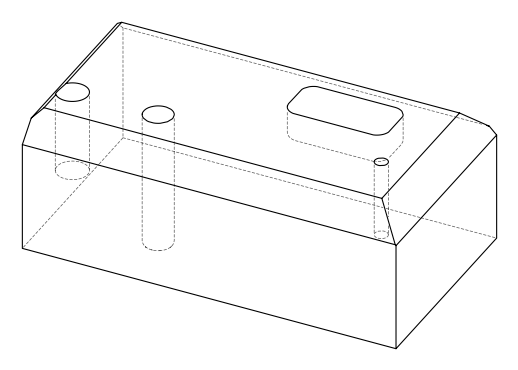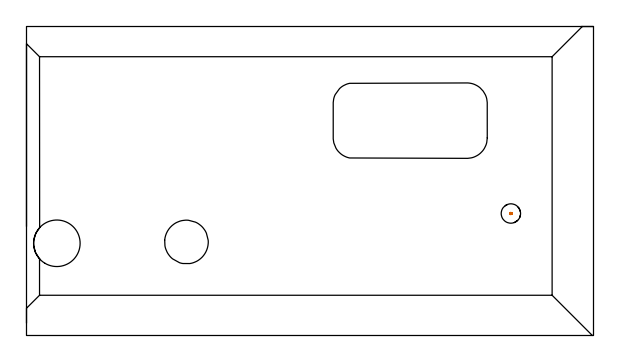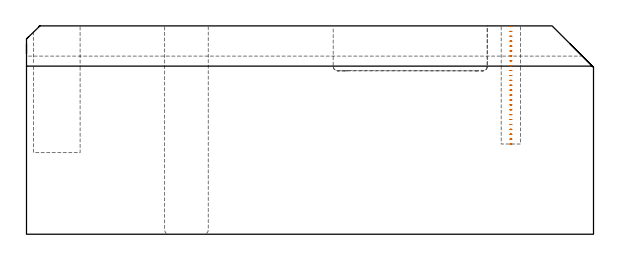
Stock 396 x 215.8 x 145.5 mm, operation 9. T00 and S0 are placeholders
(PLAN: 9 operations, 4 tool changes, 91.6 min)
(1 INDEXABLE_INSERT_DRILL_BLIND_HOLE_FROM_SOLID | STEP1POCKET | NXT0302_013 | 0.36 min | 30530 mm3)
(2 DRILL_TO_ENLARGE_BLIND_HOLE | STEP1POCKET | UGT0301_382 | 0.36 min | 42836 mm3)
(3 AREA_MILL | FG_CHAMFER_SURFACE | UGT0205_001 | 24.35 min | 87327 mm3)
(4 AREA_MILL_1 | FG_CHAMFER_SURFACE_1 | UGT0205_001 | 30.89 min | 155592 mm3)
(5 AREA_MILL_2 | FG_CHAMFER_SURFACE_2 | UGT0205_001 | 5.72 min | 7050 mm3)
(6 AREA_MILL_3 | FG_CHAMFER_SURFACE_3 | UGT0205_001 | 17.39 min | 79123 mm3)
(7 MILL_RECTANGULAR_POCKET | POCKET_RECTANGULAR_STRAIGHT | NXT0201_007 | Follow Part, ap 6.25, ae 75% | 5.26 min | 171887 mm3)
(8 MILL_THROUGH_HOLE_FROM_SOLID_MATERIAL | STEP1HOLE | NXT0201_007 | Circular | 6.57 min | 105904 mm3)
(9 MILL_BLIND_HOLE_FROM_SOLID_MATERIAL | STEP1POCKET_1 | NXT0201_011 | Spiral | 0.73 min | 11778 mm3)
(TOOL NXT0302_013 | Index. Insert Drill 21mm [880-D2100L25-05] | D21 PA176 FL105 Z2)
(TOOL UGT0301_382 | Twist Drill Flat Bottom 32.5 mm | D32.5 PA180 FL175 Z2)
(TOOL UGT0205_001 | Chamfer Mill 20 x 3 x 45 deg. | D20 FL50 Z2)
(TOOL NXT0201_007 | ENDMILL 25mm [R216.25-25050GCK54P 1620] | D25 R3 FL54 Z5)
(TOOL NXT0201_011 | ENDMILL 12mm [2P460-1200-NA 1630] | D12 FL38 Z6)
(OP 9 MILL_BLIND_HOLE_FROM_SOLID_MATERIAL)
G17 G21 G94 G90
T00 M6
G54
G17 G0 G90 X338.3 Y85.2 S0 M3
G43 Z155.5 H1
Z145.08
G94 G3 X338.675 Y85.575 R0.375 F250.
X338.3 Y85.95 R0.375
X337.55 Y85.2 R0.75
X338.3 Y85.95 R-0.75
X337.925 Y85.575 R0.375
X338.3 Y85.2 R0.375
G0 Z141.66
G3 X338.675 Y85.575 R0.375
X338.3 Y85.95 R0.375
X337.55 Y85.2 R0.75
X338.3 Y85.95 R-0.75
X337.925 Y85.575 R0.375
X338.3 Y85.2 R0.375
G0 Z138.24
G3 X338.675 Y85.575 R0.375
X338.3 Y85.95 R0.375
X337.55 Y85.2 R0.75
X338.3 Y85.95 R-0.75
X337.925 Y85.575 R0.375
X338.3 Y85.2 R0.375
G0 Z134.82
G3 X338.675 Y85.575 R0.375
X338.3 Y85.95 R0.375
X337.55 Y85.2 R0.75
X338.3 Y85.95 R-0.75
X337.925 Y85.575 R0.375
X338.3 Y85.2 R0.375
G0 Z131.4
G3 X338.675 Y85.575 R0.375
X338.3 Y85.95 R0.375
X337.55 Y85.2 R0.75
X338.3 Y85.95 R-0.75
X337.925 Y85.575 R0.375
X338.3 Y85.2 R0.375
G0 Z127.98
G3 X338.675 Y85.575 R0.375
X338.3 Y85.95 R0.375
X337.55 Y85.2 R0.75
X338.3 Y85.95 R-0.75
X337.925 Y85.575 R0.375
X338.3 Y85.2 R0.375
G0 Z124.56
G3 X338.675 Y85.575 R0.375
X338.3 Y85.95 R0.375
X337.55 Y85.2 R0.75
X338.3 Y85.95 R-0.75
X337.925 Y85.575 R0.375
X338.3 Y85.2 R0.375
G0 Z121.14
G3 X338.675 Y85.575 R0.375
X338.3 Y85.95 R0.375
X337.55 Y85.2 R0.75
X338.3 Y85.95 R-0.75
X337.925 Y85.575 R0.375
X338.3 Y85.2 R0.375
G0 Z117.72
G3 X338.675 Y85.575 R0.375
X338.3 Y85.95 R0.375
X337.55 Y85.2 R0.75
X338.3 Y85.95 R-0.75
X337.925 Y85.575 R0.375
X338.3 Y85.2 R0.375
G0 Z114.3
G3 X338.675 Y85.575 R0.375
X338.3 Y85.95 R0.375
X337.55 Y85.2 R0.75
X338.3 Y85.95 R-0.75
X337.925 Y85.575 R0.375
X338.3 Y85.2 R0.375
G0 Z110.88
G3 X338.675 Y85.575 R0.375
X338.3 Y85.95 R0.375
X337.55 Y85.2 R0.75
X338.3 Y85.95 R-0.75
X337.925 Y85.575 R0.375
X338.3 Y85.2 R0.375
G0 Z107.46
G3 X338.675 Y85.575 R0.375
X338.3 Y85.95 R0.375
X337.55 Y85.2 R0.75
X338.3 Y85.95 R-0.75
X337.925 Y85.575 R0.375
X338.3 Y85.2 R0.375
G0 Z104.04
G3 X338.675 Y85.575 R0.375
X338.3 Y85.95 R0.375
X337.55 Y85.2 R0.75
X338.3 Y85.95 R-0.75
X337.925 Y85.575 R0.375
X338.3 Y85.2 R0.375
G0 Z100.62
G3 X338.675 Y85.575 R0.375
X338.3 Y85.95 R0.375
X337.55 Y85.2 R0.75
X338.3 Y85.95 R-0.75
X337.925 Y85.575 R0.375
X338.3 Y85.2 R0.375
G0 Z97.2
G3 X338.675 Y85.575 R0.375
X338.3 Y85.95 R0.375
X337.55 Y85.2 R0.75
X338.3 Y85.95 R-0.75
X337.925 Y85.575 R0.375
X338.3 Y85.2 R0.375
G0 Z93.78
G3 X338.675 Y85.575 R0.375
X338.3 Y85.95 R0.375
X337.55 Y85.2 R0.75
X338.3 Y85.95 R-0.75
X337.925 Y85.575 R0.375
X338.3 Y85.2 R0.375
G0 Z90.36
G3 X338.675 Y85.575 R0.375
X338.3 Y85.95 R0.375
X337.55 Y85.2 R0.75
X338.3 Y85.95 R-0.75
X337.925 Y85.575 R0.375
X338.3 Y85.2 R0.375
G0 Z86.94
G3 X338.675 Y85.575 R0.375
X338.3 Y85.95 R0.375
X337.55 Y85.2 R0.75
X338.3 Y85.95 R-0.75
X337.925 Y85.575 R0.375
X338.3 Y85.2 R0.375
G0 Z83.52
G3 X338.675 Y85.575 R0.375
X338.3 Y85.95 R0.375
X337.55 Y85.2 R0.75
X338.3 Y85.95 R-0.75
X337.925 Y85.575 R0.375
X338.3 Y85.2 R0.375
G0 Z80.1
G3 X338.675 Y85.575 R0.375
X338.3 Y85.95 R0.375
X337.55 Y85.2 R0.75
X338.3 Y85.95 R-0.75
X337.925 Y85.575 R0.375
X338.3 Y85.2 R0.375
G0 Z76.68
G3 X338.675 Y85.575 R0.375
X338.3 Y85.95 R0.375
X337.55 Y85.2 R0.75
X338.3 Y85.95 R-0.75
X337.925 Y85.575 R0.375
X338.3 Y85.2 R0.375
G0 Z73.26
G3 X338.675 Y85.575 R0.375
X338.3 Y85.95 R0.375
X337.55 Y85.2 R0.75
X338.3 Y85.95 R-0.75
X337.925 Y85.575 R0.375
X338.3 Y85.2 R0.375
G0 Z69.84
G3 X338.675 Y85.575 R0.375
X338.3 Y85.95 R0.375
X337.55 Y85.2 R0.75
X338.3 Y85.95 R-0.75
X337.925 Y85.575 R0.375
X338.3 Y85.2 R0.375
G0 Z66.42
G3 X338.675 Y85.575 R0.375
X338.3 Y85.95 R0.375
X337.55 Y85.2 R0.75
X338.3 Y85.95 R-0.75
X337.925 Y85.575 R0.375
X338.3 Y85.2 R0.375
G0 Z63.
G3 X338.675 Y85.575 R0.375
X338.3 Y85.95 R0.375
X337.55 Y85.2 R0.75
X338.3 Y85.95 R-0.75
X337.925 Y85.575 R0.375
X338.3 Y85.2 R0.375
G0 Z155.5
M5
M2
